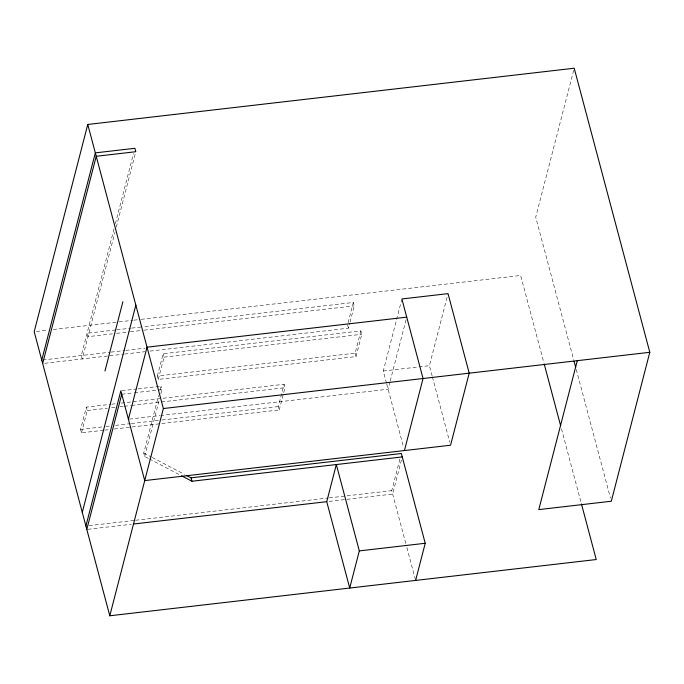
<?xml version="1.0" encoding="UTF-8"?>
<svg xmlns="http://www.w3.org/2000/svg" width="684" height="684" viewBox="0 0 684 684"><rect width="100%" height="100%" fill="white"/><g stroke="black" fill="none" stroke-linecap="round" stroke-linejoin="round"><path stroke-width="0.51" stroke-dasharray="3.42 2.56" d="M114.04 228.892L81.31 355.543L82.217 358.946L114.946 232.303M115.374 223.728L133.542 153.464M116.289 227.139L135.517 152.746M103.694 430.253L81.49 432.818L80.584 429.415L86.338 407.125L110.663 404.312M81.49 432.818L87.244 410.537L86.338 407.125M157.388 376.02L163.143 353.739L360.887 330.876L361.793 334.288L356.031 356.569L158.295 379.432L157.388 376.02L355.124 353.158L360.887 330.876M158.295 379.432L164.049 357.151L163.143 353.739M148.428 458.425L144.649 456.442L143.743 453.03L158.628 395.438M159.953 390.29L161.022 386.178L137.758 388.871M144.649 456.442L159.534 398.84M160.868 393.702L161.928 389.589L161.022 386.178M114.271 429.03L279.226 409.955L278.32 406.553L284.082 384.263L162.476 398.327M279.226 409.955L284.989 387.674L284.082 384.263M348.088 322.728L353.329 302.473L143.289 326.755M150.104 351.097L348.472 328.166L349.781 323.096M350.046 322.087L354.235 305.876L353.329 302.473M386.494 383.143L383.271 371.019L401.628 300.002M389.966 381.997L388.102 389.205L161.262 415.427M390.231 380.971L406.732 317.154M405.783 543.404L391.744 490.65L400.012 458.665M401.448 460.016L392.65 494.062L328.824 501.44M432.117 375.884L429.407 365.683L447.764 294.667M573.679 70.29L535.717 217.153L573.782 360.22M36.32 331.458L47.974 330.115M53.275 329.5L117.922 322.027M118.982 321.899L132.764 320.309M133.825 320.189L140.177 319.454M141.237 319.325L520.644 275.464L543.925 362.947M115.707 329.944L87.065 333.253L87.971 336.665L112.373 333.843M116.767 329.825L130.558 328.226M131.619 328.106L142.229 326.875M116.613 333.356L129.344 331.877M130.405 331.757L143.136 330.286M144.196 330.167L354.235 305.876M42.801 359.989L109.944 352.226M111.013 352.106L124.796 350.507M125.865 350.388L144.957 348.182M44.751 363.281L108.73 355.885M109.799 355.757L123.582 354.167M124.642 354.038L144.803 351.713M164.049 357.151L361.793 334.288M121.906 390.701L136.706 388.991M121.752 394.232L133.38 392.89M134.44 392.761L161.928 389.589M383.271 371.019L429.407 365.683M111.723 404.193L115.947 403.705M121.239 403.09L161.415 398.447M87.244 410.537L107.337 408.211M111.569 407.724L115.801 407.236M120.025 406.749L123.197 406.382M124.257 406.262L130.601 405.526M131.661 405.398L284.989 387.674M129.464 419.104L160.201 415.556M80.584 429.415L104.9 426.602M105.96 426.474L110.192 425.987M115.476 425.38L130.276 423.67M131.337 423.541L160.945 420.121M162.005 420.002L278.32 406.553M104.755 430.133L108.978 429.646M89.074 525.645L134.586 520.379M135.637 520.259L328.243 497.995M329.303 497.866L391.744 490.65M87.868 529.296L131.396 524.269M143.743 453.03L151.309 456.998M152.258 457.493L184.423 474.354M149.377 458.921L180.602 475.286M576.253 369.48L610.479 498.14M561.453 428.817L581.443 503.954M432.391 376.901L449.756 442.172M386.759 384.151L403.611 447.498M347.566 324.755L348.472 328.166M355.124 353.158L356.031 356.569M406.877 547.516L415.35 579.391"/><path stroke-width="1.03" d="M577.296 360.682L538.795 509.606L611.308 501.227L649.8 352.294L574.209 68.22L87.766 124.462L34.2 331.706L109.791 615.78L596.234 559.538L581.443 503.954M41.758 360.109L95.324 152.874L134.876 148.3L135.783 151.711L96.23 156.285L42.664 363.52M104.968 371.036L122.872 301.747M82.277 512.376L135.842 305.141M85.902 526.013L120.846 390.821L144.726 480.587L450.568 445.224L469.198 373.173L448.029 293.633L401.893 298.968L423.054 378.508L404.432 450.559M86.808 529.425L121.752 394.232M128.404 419.232L147.026 347.181L406.732 317.154M109.791 615.78L163.356 408.536L87.766 124.462M326.738 501.68L336.331 464.539L359.314 550.902L349.712 588.035L326.738 501.68L133.517 524.021M415.624 580.417L425.226 543.276L401.346 453.509L191.041 477.825L186.313 475.346M163.356 408.536L649.8 352.294M181.542 475.782L191.956 481.237L402.252 456.921M359.314 550.902L425.226 543.276M574.056 361.246L575.706 367.419M544.199 363.974L560.632 425.73M191.041 477.825L191.956 481.237"/></g></svg>
